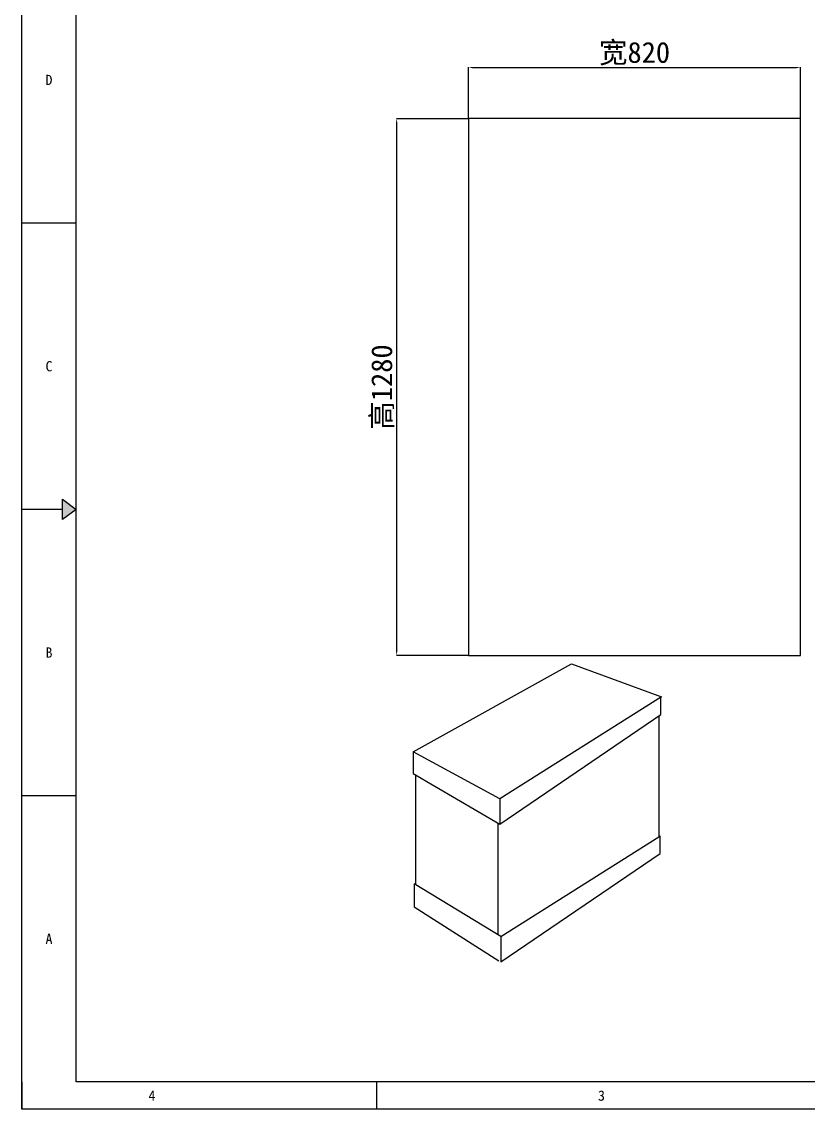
# Model space of a CAD drawing. Header units: millimetres. Extents: x -30327 to 34858, y 4015 to 75103.
# Drawn here: x -3759 to 9, y 4015 to 9221 of the extents above; entities that cross this region are included whole.
import ezdxf
from ezdxf.enums import TextEntityAlignment as Align

# ---------------------------------------------------------------- set-up
doc = ezdxf.new("R2010")
doc.units = ezdxf.units.MM
doc.linetypes.add('DOT', pattern=[0.25, 0, -0.25])
doc.layers.add('print', color=30, linetype='Continuous')
doc.layers.add('yellow', color=2, linetype='Continuous')
doc.styles.add('Dartop', font='')
doc.styles.add('HZ', font='')
doc.styles.get("Standard").update_dxf_attribs({"font": 'txt', "bigfont": 'gbcbig.shx'})
doc.styles.get('Dartop').set_extended_font_data('FangSong_GB2312')
doc.styles.get('HZ').set_extended_font_data('SimSun')
doc.dimstyles.new('ISO-25', dxfattribs={"dimtxt": 20, "dimasz": 20, "dimexe": 1.25, "dimexo": 0.625, "dimtad": 1, "dimtxsty": 'Standard', "dimcen": 2.5, "dimadec": 0, "dimazin": 0, "dimtfac": 1, "dimtmove": 0, "dimatfit": 3, "dimfxl": 0, "dimarcsym": 0})

# ---------------------------------------------------------------- blocks, each defined once
blk = doc.blocks.new('*D830')
at = {"layer": 'Defpoints', "color": 0, "transparency": 16777216}
for p in [(-1962.6, 8757.2), (-1618.1, 8757.2), (-1618.1, 6187.9)]:
    blk.add_point(p, dxfattribs=at)
at = {"layer": 'yellow', "color": 0, "lineweight": -2, "transparency": 16777216}
for p, q in [((-1618.7, 8757.2), (-1963.9, 8757.2)), ((-1962.6, 6207.9), (-1962.6, 8737.2)), ((-1618.7, 6187.9), (-1963.9, 6187.9))]:
    blk.add_line(p, q, dxfattribs=at)
at = {"layer": 'yellow', "color": 0, "transparency": 16777216}
for points in [[(-1966, 8737.2), (-1959.3, 8737.2), (-1962.6, 8757.2)], [(-1966, 6207.9), (-1959.3, 6207.9), (-1962.6, 6187.9)]]:
    blk.add_solid(points, dxfattribs=at)
at = {"layer": 'yellow', "color": 0, "transparency": 16777216, "insert": (-2029.1, 7472.6), "char_height": 100, "attachment_point": 5, "rotation": 90, "style": 'HZ'}
blk.add_mtext('{\\fSimSun|b0|i0|c134|p54;高}1280', dxfattribs=at)
blk = doc.blocks.new('*D870')
at = {"layer": 'Defpoints', "color": 0, "transparency": 16777216}
for p in [(-28.1, 9001.9), (-1618.1, 8757.2), (-28.1, 8757.2)]:
    blk.add_point(p, dxfattribs=at)
at = {"layer": 'yellow', "color": 0, "lineweight": -2, "transparency": 16777216}
for p, q in [((-1618.1, 8757.9), (-1618.1, 9003.1)), ((-1598.1, 9001.9), (-48.1, 9001.9)), ((-28.1, 8757.9), (-28.1, 9003.1))]:
    blk.add_line(p, q, dxfattribs=at)
at = {"layer": 'yellow', "color": 0, "transparency": 16777216}
for points in [[(-1598.1, 9005.2), (-1598.1, 8998.6), (-1618.1, 9001.9)], [(-48.1, 9005.2), (-48.1, 8998.6), (-28.1, 9001.9)]]:
    blk.add_solid(points, dxfattribs=at)
at = {"layer": 'yellow', "color": 0, "transparency": 16777216, "insert": (-823.1, 9068.1), "char_height": 100, "attachment_point": 5, "style": 'HZ'}
blk.add_mtext('{\\fSimSun|b0|i0|c134|p54;宽}820', dxfattribs=at)
blk = doc.blocks.new('*U746')
at = {"color": 254, "linetype": 'Continuous', "extrusion": (0, 0, -1)}
for points in [[(-0.833, 11), (-0.75, 10.812), (-0.75, 11.188)], [(-0.833, 11), (-0.75, 11.188), (-1, 11)], [(-0.833, 11), (-1, 11), (-0.75, 10.812)]]:
    blk.add_solid(points, dxfattribs=at)

msp = doc.modelspace()

# ---------------------------------------------------------------- linework, layer by layer
at = {"color": 0, "linetype": 'DOT'}
for p, q in [((-3758.9701, 4145.5209), (-3758.9701, 9627.9192)), ((4403.1486, 4014.9876), (-3758.9701, 4014.9876))]:
    msp.add_line(p, q, dxfattribs=at)
at = {"color": 0}
for p, q in [((-3497.9035, 4145.5209), (-3497.9035, 9627.9192)), ((-1618.1145, 8757.2261), (-1618.1145, 6187.888)), ((-28.1145, 8757.2261), (-1618.1145, 8757.2261)), ((-28.1145, 6187.888), (-28.1145, 8757.2261)), ((-3497.9035, 8257.3196), (-3758.9701, 8257.3196)), ((-3563.1702, 6886.72), (-3758.9701, 6886.72)), ((-1618.1145, 6187.888), (-28.1145, 6187.888)), ((-3497.9035, 5516.1205), (-3758.9701, 5516.1205)), ((-3758.9701, 4145.5209), (-3758.9701, 4014.9876)), ((4272.6153, 4145.5209), (-3497.9035, 4145.5209)), ((-2058.2494, 4014.9876), (-2058.2494, 4145.5209)), ((-3758.9701, 4014.9876), (-3758.9701, 4014.9876))]:
    msp.add_line(p, q, dxfattribs=at)
msp.add_lwpolyline([(-3497.9035, 6886.72), (-3563.1702, 6837.77), (-3563.1702, 6935.67), (-3497.9035, 6886.72)], close=True, dxfattribs=at)
at = {"layer": 'print'}
msp.add_lwpolyline([(-3758.9701, 9758.4524), (4533.6819, 9758.4524), (4533.6819, 4014.9876), (-3758.9701, 4014.9876)], close=True, dxfattribs=at)
at = {"layer": 'yellow', "color": 0}
for p, q in [((-1884.1116, 5726.3542), (-1125.5495, 6146.5456)), ((-1125.5495, 6146.5456), (-694.6792, 5988.7998)), ((-694.6792, 5988.7998), (-1468.5268, 5501.6788)), ((-697.118, 5905.3462), (-697.118, 5987.2646)), ((-1468.5268, 5380.2219), (-697.118, 5905.3462)), ((-706.3907, 5899.0339), (-706.3907, 5318.5174)), ((-1468.5268, 5501.6788), (-1884.1116, 5726.3542)), ((-1884.1116, 5726.3542), (-1884.1116, 5622.8313)), ((-1884.1116, 5622.8313), (-1468.5268, 5380.2219)), ((-1872.8653, 5616.2659), (-1872.8653, 5089.5336)), ((-1468.5268, 5501.6788), (-1468.5268, 5380.2219)), ((-1477.5329, 5385.4794), (-1477.5329, 4849.9696)), ((-1463.8779, 4841.6949), (-706.3907, 5318.5174)), ((-700.2299, 5322.3955), (-706.3907, 5322.3748)), ((-706.3907, 5318.5174), (-700.2299, 5322.3955)), ((-700.2299, 5240.0792), (-700.2299, 5322.259)), ((-1463.8779, 4720.238), (-700.2299, 5240.0792)), ((-1463.8779, 4841.6949), (-1879.4628, 5093.5315)), ((-1879.4628, 5093.5315), (-1879.4628, 4983.2669)), ((-1879.4628, 4983.2669), (-1472.6522, 4725.3511)), ((-1463.8779, 4841.6949), (-1463.8779, 4720.238))]:
    msp.add_line(p, q, dxfattribs=at)

# ---------------------------------------------------------------- block references
at = {"color": 0, "linetype": 'Continuous', "xscale": 261.0665840759379, "yscale": 261.0665840778707, "zscale": 261.0665840778733}
msp.add_blockref('*U746', (-3758.9701, 4014.9876), dxfattribs=at)

# ---------------------------------------------------------------- texts
at = {"color": 0, "style": 'Dartop'}
for s, p in [('D', (-3628.4368, 8942.6194)), ('C', (-3628.4368, 7572.0198)), ('B', (-3628.4368, 6201.4202)), ('A', (-3628.4368, 4830.8207)), ('4', (-3135.1491, 4080.2542)), ('3', (-981.3497, 4080.2542))]:
    msp.add_text(s, height=48.95, dxfattribs=at).set_placement(p, align=Align.MIDDLE_CENTER)

# ---------------------------------------------------------------- dimensions: what is measured, and where the dimension line sits
at = {"layer": 'yellow', "color": 0}
dim = msp.add_linear_dim(base=(-28.1145, 9001.8984), p1=(-1618.1145, 8757.2261), p2=(-28.1145, 8757.2261), text='{\\fSimSun|b0|i0|c134|p54;宽}820', dimstyle='ISO-25', override={"dimtxt": 100, "dimtxsty": 'HZ'}, dxfattribs=at)
dim.commit()
dim.dimension.update_dxf_attribs({"geometry": '*D870', "text_midpoint": (-823.1145, 9068.0789)})
dim = msp.add_linear_dim(base=(-1962.6196, 8757.2261), p1=(-1618.1145, 6187.888), p2=(-1618.1145, 8757.2261), angle=90, text='{\\fSimSun|b0|i0|c134|p54;高}1280', dimstyle='ISO-25', override={"dimtxt": 100, "dimtxsty": 'HZ'}, dxfattribs=at)
dim.commit()
dim.dimension.update_dxf_attribs({"geometry": '*D830', "text_midpoint": (-2029.078, 7472.5571)})

doc.saveas('drawing.dxf')
